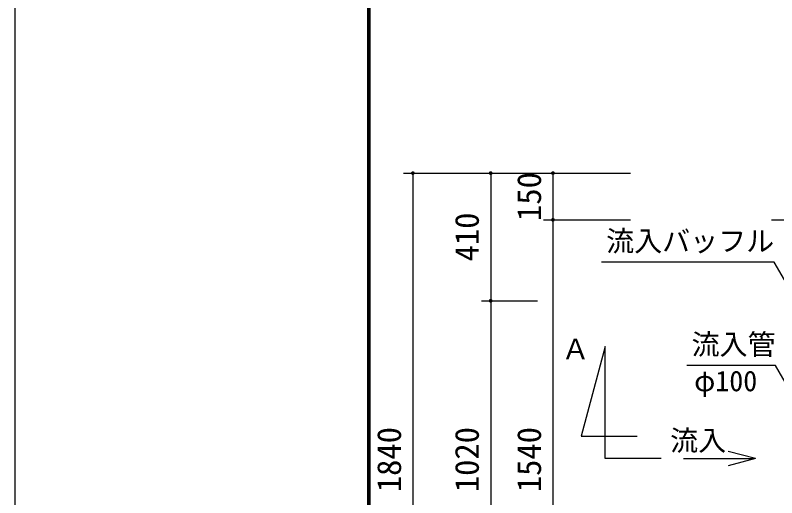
# Model space of a CAD drawing. Units: millimetres, scale not verified. Extents: x -8910 to 8910, y -6308 to 6308.
# Drawn here: x -8910 to -6463, y 966 to 2516 of the extents above; entities that cross this region are included whole.
import ezdxf
from ezdxf.enums import TextEntityAlignment as Align

# ---------------------------------------------------------------- set-up
doc = ezdxf.new("R2010")
doc.units = ezdxf.units.MM
doc.header["$LTSCALE"] = 30
doc.linetypes.add('CHAIN2', pattern=[12, 9, -1, 1, -1])
for name, color, linetype, lineweight in [('0-1_製作', 5, 'Continuous', 25), ('0-5_空気管', 3, 'Continuous', 25), ('0-6_08', 2, 'CHAIN2', 25), ('0-8_寸法', 2, 'Continuous', 25), ('0-B_図面枠', 7, 'Continuous', 25), ('0-C_Axis_waku', 7, 'Continuous', 25)]:
    doc.layers.add(name, color=color, linetype=linetype, lineweight=lineweight)
doc.styles.add('ＭＳ ゴシック', font='')
doc.styles.get('ＭＳ ゴシック').set_extended_font_data('MS Gothic')

msp = doc.modelspace()

# ---------------------------------------------------------------- linework, layer by layer
at = {"layer": '0-1_製作', "color": 2}
for p, q in [((-7662.12, 2009.23), (-7182.12, 2009.23)), ((-7412.12, 2009.23), (-7182.12, 2009.23)), ((-7212.12, 2009.23), (-6932.57, 2009.23)), ((-7212.12, 1859.23), (-6932.57, 1859.23)), ((-7412.12, 1599.23), (-7231.87, 1599.23))]:
    msp.add_line(p, q, dxfattribs=at)
at = {"layer": '0-1_製作'}
for points in [[(-7637.19, 2012.45), (-7638.12, 2009.23), (-7638.11, 2009.61)], [(-7637.19, 2012.45), (-7632.12, 2009.23), (-7638.12, 2009.23)], [(-7632.12, 2009.23), (-7638.07, 2008.48), (-7638.12, 2009.23)], [(-7637.19, 2012.45), (-7638.11, 2009.61), (-7637.55, 2011.79)], [(-7637.55, 2011.79), (-7638.11, 2009.61), (-7638.01, 2010.36)], [(-7632.12, 2009.23), (-7637.93, 2007.74), (-7638.07, 2008.48)], [(-7637.55, 2011.79), (-7638.01, 2010.36), (-7637.83, 2011.09)], [(-7632.12, 2009.23), (-7637.7, 2007.03), (-7637.93, 2007.74)], [(-7632.12, 2009.23), (-7637.38, 2006.34), (-7637.7, 2007.03)], [(-7632.12, 2009.23), (-7636.98, 2005.71), (-7637.38, 2006.34)], [(-7636.74, 2013.06), (-7632.12, 2009.23), (-7637.19, 2012.45)], [(-7632.12, 2009.23), (-7636.49, 2005.13), (-7636.98, 2005.71)], [(-7636.23, 2013.61), (-7632.12, 2009.23), (-7636.74, 2013.06)], [(-7632.12, 2009.23), (-7635.95, 2004.61), (-7636.49, 2005.13)], [(-7635.65, 2014.09), (-7632.12, 2009.23), (-7636.23, 2013.61)], [(-7632.12, 2009.23), (-7635.34, 2004.17), (-7635.95, 2004.61)], [(-7635.01, 2014.49), (-7632.12, 2009.23), (-7635.65, 2014.09)], [(-7632.12, 2009.23), (-7634.68, 2003.8), (-7635.34, 2004.17)], [(-7634.33, 2014.81), (-7632.12, 2009.23), (-7635.01, 2014.49)], [(-7632.12, 2009.23), (-7633.98, 2003.53), (-7634.68, 2003.8)], [(-7633.61, 2015.05), (-7632.12, 2009.23), (-7634.33, 2014.81)], [(-7632.12, 2009.23), (-7633.25, 2003.34), (-7633.98, 2003.53)], [(-7632.87, 2015.19), (-7632.12, 2009.23), (-7633.61, 2015.05)], [(-7632.12, 2003.23), (-7633.25, 2003.34), (-7632.12, 2009.23)], [(-7632.12, 2015.23), (-7632.12, 2009.23), (-7632.87, 2015.19)], [(-7631.74, 2015.22), (-7632.12, 2009.23), (-7632.12, 2015.23)], [(-7631, 2015.13), (-7632.12, 2009.23), (-7631.74, 2015.22)], [(-7630.27, 2014.94), (-7632.12, 2009.23), (-7631, 2015.13)], [(-7630.27, 2014.94), (-7626.12, 2009.23), (-7632.12, 2009.23)], [(-7626.12, 2009.23), (-7632.12, 2003.23), (-7632.12, 2009.23)], [(-7626.12, 2009.23), (-7631.37, 2003.28), (-7632.12, 2003.23)], [(-7626.12, 2009.23), (-7630.63, 2003.42), (-7631.37, 2003.28)], [(-7626.12, 2009.23), (-7629.91, 2003.66), (-7630.63, 2003.42)], [(-7629.57, 2014.66), (-7626.12, 2009.23), (-7630.27, 2014.94)], [(-7626.12, 2009.23), (-7629.23, 2003.98), (-7629.91, 2003.66)], [(-7628.91, 2014.3), (-7626.12, 2009.23), (-7629.57, 2014.66)], [(-7626.12, 2009.23), (-7628.59, 2004.38), (-7629.23, 2003.98)], [(-7628.3, 2013.86), (-7626.12, 2009.23), (-7628.91, 2014.3)], [(-7626.12, 2009.23), (-7628.01, 2004.86), (-7628.59, 2004.38)], [(-7627.75, 2013.34), (-7626.12, 2009.23), (-7628.3, 2013.86)], [(-7626.12, 2009.23), (-7627.5, 2005.41), (-7628.01, 2004.86)], [(-7627.27, 2012.76), (-7626.12, 2009.23), (-7627.75, 2013.34)], [(-7626.12, 2009.23), (-7627.06, 2006.02), (-7627.5, 2005.41)], [(-7626.86, 2012.12), (-7626.12, 2009.23), (-7627.27, 2012.76)], [(-7626.12, 2009.23), (-7626.69, 2006.68), (-7627.06, 2006.02)], [(-7626.54, 2011.44), (-7626.12, 2009.23), (-7626.86, 2012.12)], [(-7626.13, 2008.86), (-7626.69, 2006.68), (-7626.12, 2009.23)], [(-7626.23, 2008.11), (-7626.69, 2006.68), (-7626.13, 2008.86)], [(-7626.23, 2008.11), (-7626.41, 2007.38), (-7626.69, 2006.68)], [(-7626.31, 2010.73), (-7626.12, 2009.23), (-7626.54, 2011.44)], [(-7626.17, 2009.99), (-7626.12, 2009.23), (-7626.31, 2010.73)], [(-7387.19, 2012.45), (-7388.12, 2009.23), (-7388.11, 2009.61)], [(-7387.19, 2012.45), (-7382.12, 2009.23), (-7388.12, 2009.23)], [(-7382.12, 2009.23), (-7388.07, 2008.48), (-7388.12, 2009.23)], [(-7387.19, 2012.45), (-7388.11, 2009.61), (-7387.55, 2011.79)], [(-7387.55, 2011.79), (-7388.11, 2009.61), (-7388.01, 2010.36)], [(-7382.12, 2009.23), (-7387.93, 2007.74), (-7388.07, 2008.48)], [(-7387.55, 2011.79), (-7388.01, 2010.36), (-7387.83, 2011.09)], [(-7382.12, 2009.23), (-7387.7, 2007.03), (-7387.93, 2007.74)], [(-7382.12, 2009.23), (-7387.38, 2006.34), (-7387.7, 2007.03)], [(-7382.12, 2009.23), (-7386.98, 2005.71), (-7387.38, 2006.34)], [(-7386.74, 2013.06), (-7382.12, 2009.23), (-7387.19, 2012.45)], [(-7382.12, 2009.23), (-7386.49, 2005.13), (-7386.98, 2005.71)], [(-7386.23, 2013.61), (-7382.12, 2009.23), (-7386.74, 2013.06)], [(-7382.12, 2009.23), (-7385.95, 2004.61), (-7386.49, 2005.13)], [(-7385.65, 2014.09), (-7382.12, 2009.23), (-7386.23, 2013.61)], [(-7382.12, 2009.23), (-7385.34, 2004.17), (-7385.95, 2004.61)], [(-7385.01, 2014.49), (-7382.12, 2009.23), (-7385.65, 2014.09)], [(-7382.12, 2009.23), (-7384.68, 2003.8), (-7385.34, 2004.17)], [(-7384.33, 2014.81), (-7382.12, 2009.23), (-7385.01, 2014.49)], [(-7382.12, 2009.23), (-7383.98, 2003.53), (-7384.68, 2003.8)], [(-7383.61, 2015.05), (-7382.12, 2009.23), (-7384.33, 2014.81)], [(-7382.12, 2009.23), (-7383.25, 2003.34), (-7383.98, 2003.53)], [(-7382.87, 2015.19), (-7382.12, 2009.23), (-7383.61, 2015.05)], [(-7382.12, 2003.23), (-7383.25, 2003.34), (-7382.12, 2009.23)], [(-7382.12, 2015.23), (-7382.12, 2009.23), (-7382.87, 2015.19)], [(-7381.74, 2015.22), (-7382.12, 2009.23), (-7382.12, 2015.23)], [(-7381, 2015.13), (-7382.12, 2009.23), (-7381.74, 2015.22)], [(-7380.27, 2014.94), (-7382.12, 2009.23), (-7381, 2015.13)], [(-7380.27, 2014.94), (-7376.12, 2009.23), (-7382.12, 2009.23)], [(-7376.12, 2009.23), (-7382.12, 2003.23), (-7382.12, 2009.23)], [(-7376.12, 2009.23), (-7381.37, 2003.28), (-7382.12, 2003.23)], [(-7376.12, 2009.23), (-7380.63, 2003.42), (-7381.37, 2003.28)], [(-7376.12, 2009.23), (-7379.91, 2003.66), (-7380.63, 2003.42)], [(-7379.57, 2014.66), (-7376.12, 2009.23), (-7380.27, 2014.94)], [(-7376.12, 2009.23), (-7379.23, 2003.98), (-7379.91, 2003.66)], [(-7378.91, 2014.3), (-7376.12, 2009.23), (-7379.57, 2014.66)], [(-7376.12, 2009.23), (-7378.59, 2004.38), (-7379.23, 2003.98)], [(-7378.3, 2013.86), (-7376.12, 2009.23), (-7378.91, 2014.3)], [(-7376.12, 2009.23), (-7378.01, 2004.86), (-7378.59, 2004.38)], [(-7377.75, 2013.34), (-7376.12, 2009.23), (-7378.3, 2013.86)], [(-7376.12, 2009.23), (-7377.5, 2005.41), (-7378.01, 2004.86)], [(-7377.27, 2012.76), (-7376.12, 2009.23), (-7377.75, 2013.34)], [(-7376.12, 2009.23), (-7377.06, 2006.02), (-7377.5, 2005.41)], [(-7376.86, 2012.12), (-7376.12, 2009.23), (-7377.27, 2012.76)], [(-7376.12, 2009.23), (-7376.69, 2006.68), (-7377.06, 2006.02)], [(-7376.54, 2011.44), (-7376.12, 2009.23), (-7376.86, 2012.12)], [(-7376.13, 2008.86), (-7376.69, 2006.68), (-7376.12, 2009.23)], [(-7376.23, 2008.11), (-7376.69, 2006.68), (-7376.13, 2008.86)], [(-7376.23, 2008.11), (-7376.41, 2007.38), (-7376.69, 2006.68)], [(-7376.31, 2010.73), (-7376.12, 2009.23), (-7376.54, 2011.44)], [(-7376.17, 2009.99), (-7376.12, 2009.23), (-7376.31, 2010.73)], [(-7187.19, 2012.45), (-7188.12, 2009.23), (-7188.11, 2009.61)], [(-7187.19, 2012.45), (-7182.12, 2009.23), (-7188.12, 2009.23)], [(-7182.12, 2009.23), (-7188.07, 2008.48), (-7188.12, 2009.23)], [(-7187.19, 2012.45), (-7188.11, 2009.61), (-7187.55, 2011.79)], [(-7187.55, 2011.79), (-7188.11, 2009.61), (-7188.01, 2010.36)], [(-7182.12, 2009.23), (-7187.93, 2007.74), (-7188.07, 2008.48)], [(-7187.55, 2011.79), (-7188.01, 2010.36), (-7187.83, 2011.09)], [(-7182.12, 2009.23), (-7187.7, 2007.03), (-7187.93, 2007.74)], [(-7182.12, 2009.23), (-7187.38, 2006.34), (-7187.7, 2007.03)], [(-7182.12, 2009.23), (-7186.98, 2005.71), (-7187.38, 2006.34)], [(-7186.74, 2013.06), (-7182.12, 2009.23), (-7187.19, 2012.45)], [(-7182.12, 2009.23), (-7186.49, 2005.13), (-7186.98, 2005.71)], [(-7186.23, 2013.61), (-7182.12, 2009.23), (-7186.74, 2013.06)], [(-7182.12, 2009.23), (-7185.95, 2004.61), (-7186.49, 2005.13)], [(-7185.65, 2014.09), (-7182.12, 2009.23), (-7186.23, 2013.61)], [(-7182.12, 2009.23), (-7185.34, 2004.17), (-7185.95, 2004.61)], [(-7185.01, 2014.49), (-7182.12, 2009.23), (-7185.65, 2014.09)], [(-7182.12, 2009.23), (-7184.68, 2003.8), (-7185.34, 2004.17)], [(-7184.33, 2014.81), (-7182.12, 2009.23), (-7185.01, 2014.49)], [(-7182.12, 2009.23), (-7183.98, 2003.53), (-7184.68, 2003.8)], [(-7183.61, 2015.05), (-7182.12, 2009.23), (-7184.33, 2014.81)], [(-7182.12, 2009.23), (-7183.25, 2003.34), (-7183.98, 2003.53)], [(-7182.87, 2015.19), (-7182.12, 2009.23), (-7183.61, 2015.05)], [(-7182.12, 2003.23), (-7183.25, 2003.34), (-7182.12, 2009.23)], [(-7182.12, 2015.23), (-7182.12, 2009.23), (-7182.87, 2015.19)], [(-7181.74, 2015.22), (-7182.12, 2009.23), (-7182.12, 2015.23)], [(-7181, 2015.13), (-7182.12, 2009.23), (-7181.74, 2015.22)], [(-7180.27, 2014.94), (-7182.12, 2009.23), (-7181, 2015.13)], [(-7180.27, 2014.94), (-7176.12, 2009.23), (-7182.12, 2009.23)], [(-7176.12, 2009.23), (-7182.12, 2003.23), (-7182.12, 2009.23)], [(-7176.12, 2009.23), (-7181.37, 2003.28), (-7182.12, 2003.23)], [(-7176.12, 2009.23), (-7180.63, 2003.42), (-7181.37, 2003.28)], [(-7176.12, 2009.23), (-7179.91, 2003.66), (-7180.63, 2003.42)], [(-7179.57, 2014.66), (-7176.12, 2009.23), (-7180.27, 2014.94)], [(-7176.12, 2009.23), (-7179.23, 2003.98), (-7179.91, 2003.66)], [(-7178.91, 2014.3), (-7176.12, 2009.23), (-7179.57, 2014.66)], [(-7176.12, 2009.23), (-7178.59, 2004.38), (-7179.23, 2003.98)], [(-7178.3, 2013.86), (-7176.12, 2009.23), (-7178.91, 2014.3)], [(-7176.12, 2009.23), (-7178.01, 2004.86), (-7178.59, 2004.38)], [(-7177.75, 2013.34), (-7176.12, 2009.23), (-7178.3, 2013.86)], [(-7176.12, 2009.23), (-7177.5, 2005.41), (-7178.01, 2004.86)], [(-7177.27, 2012.76), (-7176.12, 2009.23), (-7177.75, 2013.34)], [(-7176.12, 2009.23), (-7177.06, 2006.02), (-7177.5, 2005.41)], [(-7176.86, 2012.12), (-7176.12, 2009.23), (-7177.27, 2012.76)], [(-7176.12, 2009.23), (-7176.69, 2006.68), (-7177.06, 2006.02)], [(-7176.54, 2011.44), (-7176.12, 2009.23), (-7176.86, 2012.12)], [(-7176.13, 2008.86), (-7176.69, 2006.68), (-7176.12, 2009.23)], [(-7176.23, 2008.11), (-7176.69, 2006.68), (-7176.13, 2008.86)], [(-7176.23, 2008.11), (-7176.41, 2007.38), (-7176.69, 2006.68)], [(-7176.31, 2010.73), (-7176.12, 2009.23), (-7176.54, 2011.44)], [(-7176.17, 2009.99), (-7176.12, 2009.23), (-7176.31, 2010.73)], [(-7632.12, 2003.23), (-7632.5, 2003.25), (-7633.25, 2003.34)], [(-7382.12, 2003.23), (-7382.5, 2003.25), (-7383.25, 2003.34)], [(-7182.12, 2003.23), (-7182.5, 2003.25), (-7183.25, 2003.34)], [(-7187.19, 1862.45), (-7188.12, 1859.23), (-7188.11, 1859.61)], [(-7187.19, 1862.45), (-7182.12, 1859.23), (-7188.12, 1859.23)], [(-7187.19, 1862.45), (-7188.11, 1859.61), (-7187.55, 1861.79)], [(-7187.55, 1861.79), (-7188.11, 1859.61), (-7188.01, 1860.36)], [(-7187.55, 1861.79), (-7188.01, 1860.36), (-7187.83, 1861.09)], [(-7186.74, 1863.06), (-7182.12, 1859.23), (-7187.19, 1862.45)], [(-7186.23, 1863.61), (-7182.12, 1859.23), (-7186.74, 1863.06)], [(-7185.65, 1864.09), (-7182.12, 1859.23), (-7186.23, 1863.61)], [(-7185.01, 1864.49), (-7182.12, 1859.23), (-7185.65, 1864.09)], [(-7184.33, 1864.81), (-7182.12, 1859.23), (-7185.01, 1864.49)], [(-7183.61, 1865.05), (-7182.12, 1859.23), (-7184.33, 1864.81)], [(-7182.87, 1865.19), (-7182.12, 1859.23), (-7183.61, 1865.05)], [(-7182.12, 1865.23), (-7182.12, 1859.23), (-7182.87, 1865.19)], [(-7181.74, 1865.22), (-7182.12, 1859.23), (-7182.12, 1865.23)], [(-7181, 1865.13), (-7182.12, 1859.23), (-7181.74, 1865.22)], [(-7180.27, 1864.94), (-7182.12, 1859.23), (-7181, 1865.13)], [(-7180.27, 1864.94), (-7176.12, 1859.23), (-7182.12, 1859.23)], [(-7179.57, 1864.66), (-7176.12, 1859.23), (-7180.27, 1864.94)], [(-7178.91, 1864.3), (-7176.12, 1859.23), (-7179.57, 1864.66)], [(-7178.3, 1863.86), (-7176.12, 1859.23), (-7178.91, 1864.3)], [(-7177.75, 1863.34), (-7176.12, 1859.23), (-7178.3, 1863.86)], [(-7177.27, 1862.76), (-7176.12, 1859.23), (-7177.75, 1863.34)], [(-7176.86, 1862.12), (-7176.12, 1859.23), (-7177.27, 1862.76)], [(-7176.54, 1861.44), (-7176.12, 1859.23), (-7176.86, 1862.12)], [(-7176.31, 1860.73), (-7176.12, 1859.23), (-7176.54, 1861.44)], [(-7176.17, 1859.99), (-7176.12, 1859.23), (-7176.31, 1860.73)], [(-7182.12, 1859.23), (-7188.07, 1858.48), (-7188.12, 1859.23)], [(-7182.12, 1859.23), (-7187.93, 1857.74), (-7188.07, 1858.48)], [(-7182.12, 1859.23), (-7187.7, 1857.02), (-7187.93, 1857.74)], [(-7182.12, 1859.23), (-7187.38, 1856.34), (-7187.7, 1857.02)], [(-7182.12, 1859.23), (-7186.98, 1855.71), (-7187.38, 1856.34)], [(-7182.12, 1859.23), (-7186.49, 1855.13), (-7186.98, 1855.71)], [(-7182.12, 1859.23), (-7185.95, 1854.61), (-7186.49, 1855.13)], [(-7182.12, 1859.23), (-7185.34, 1854.17), (-7185.95, 1854.61)], [(-7182.12, 1859.23), (-7184.68, 1853.8), (-7185.34, 1854.17)], [(-7182.12, 1859.23), (-7183.98, 1853.53), (-7184.68, 1853.8)], [(-7182.12, 1859.23), (-7183.25, 1853.34), (-7183.98, 1853.53)], [(-7182.12, 1853.23), (-7183.25, 1853.34), (-7182.12, 1859.23)], [(-7182.12, 1853.23), (-7182.5, 1853.25), (-7183.25, 1853.34)], [(-7176.12, 1859.23), (-7182.12, 1853.23), (-7182.12, 1859.23)], [(-7176.12, 1859.23), (-7181.37, 1853.28), (-7182.12, 1853.23)], [(-7176.12, 1859.23), (-7180.63, 1853.42), (-7181.37, 1853.28)], [(-7176.12, 1859.23), (-7179.91, 1853.65), (-7180.63, 1853.42)], [(-7176.12, 1859.23), (-7179.23, 1853.98), (-7179.91, 1853.65)], [(-7176.12, 1859.23), (-7178.59, 1854.38), (-7179.23, 1853.98)], [(-7176.12, 1859.23), (-7178.01, 1854.86), (-7178.59, 1854.38)], [(-7176.12, 1859.23), (-7177.5, 1855.41), (-7178.01, 1854.86)], [(-7176.12, 1859.23), (-7177.06, 1856.02), (-7177.5, 1855.41)], [(-7176.12, 1859.23), (-7176.69, 1856.68), (-7177.06, 1856.02)], [(-7176.13, 1858.86), (-7176.69, 1856.68), (-7176.12, 1859.23)], [(-7176.23, 1858.11), (-7176.69, 1856.68), (-7176.13, 1858.86)], [(-7176.23, 1858.11), (-7176.41, 1857.38), (-7176.69, 1856.68)], [(-7387.55, 1601.79), (-7388.12, 1599.23), (-7388.11, 1599.61)], [(-7387.55, 1601.79), (-7382.12, 1599.23), (-7388.12, 1599.23)], [(-7382.12, 1599.23), (-7388.07, 1598.48), (-7388.12, 1599.23)], [(-7387.55, 1601.79), (-7388.11, 1599.61), (-7387.83, 1601.09)], [(-7387.83, 1601.09), (-7388.11, 1599.61), (-7388.01, 1600.36)], [(-7382.12, 1599.23), (-7387.93, 1597.74), (-7388.07, 1598.48)], [(-7382.12, 1599.23), (-7387.7, 1597.02), (-7387.93, 1597.74)], [(-7382.12, 1599.23), (-7387.38, 1596.34), (-7387.7, 1597.02)], [(-7387.19, 1602.45), (-7382.12, 1599.23), (-7387.55, 1601.79)], [(-7382.12, 1599.23), (-7386.98, 1595.71), (-7387.38, 1596.34)], [(-7386.74, 1603.06), (-7382.12, 1599.23), (-7387.19, 1602.45)], [(-7382.12, 1599.23), (-7386.49, 1595.13), (-7386.98, 1595.71)], [(-7386.23, 1603.61), (-7382.12, 1599.23), (-7386.74, 1603.06)], [(-7382.12, 1599.23), (-7385.95, 1594.61), (-7386.49, 1595.13)], [(-7385.65, 1604.09), (-7382.12, 1599.23), (-7386.23, 1603.61)], [(-7382.12, 1599.23), (-7385.34, 1594.17), (-7385.95, 1594.61)], [(-7385.01, 1604.49), (-7382.12, 1599.23), (-7385.65, 1604.09)], [(-7382.12, 1599.23), (-7384.68, 1593.8), (-7385.34, 1594.17)], [(-7384.33, 1604.81), (-7382.12, 1599.23), (-7385.01, 1604.49)], [(-7382.12, 1599.23), (-7383.98, 1593.53), (-7384.68, 1593.8)], [(-7383.61, 1605.04), (-7382.12, 1599.23), (-7384.33, 1604.81)], [(-7382.12, 1599.23), (-7383.25, 1593.34), (-7383.98, 1593.53)], [(-7382.87, 1605.19), (-7382.12, 1599.23), (-7383.61, 1605.04)], [(-7382.12, 1593.23), (-7383.25, 1593.34), (-7382.12, 1599.23)], [(-7382.12, 1593.23), (-7382.5, 1593.24), (-7383.25, 1593.34)], [(-7382.12, 1605.23), (-7382.12, 1599.23), (-7382.87, 1605.19)], [(-7381.74, 1605.22), (-7382.12, 1599.23), (-7382.12, 1605.23)], [(-7381, 1605.13), (-7382.12, 1599.23), (-7381.74, 1605.22)], [(-7380.27, 1604.94), (-7382.12, 1599.23), (-7381, 1605.13)], [(-7380.27, 1604.94), (-7376.12, 1599.23), (-7382.12, 1599.23)], [(-7376.12, 1599.23), (-7382.12, 1593.23), (-7382.12, 1599.23)], [(-7376.12, 1599.23), (-7381.37, 1593.28), (-7382.12, 1593.23)], [(-7376.12, 1599.23), (-7380.63, 1593.42), (-7381.37, 1593.28)], [(-7376.12, 1599.23), (-7379.91, 1593.65), (-7380.63, 1593.42)], [(-7379.57, 1604.66), (-7376.12, 1599.23), (-7380.27, 1604.94)], [(-7376.12, 1599.23), (-7379.23, 1593.98), (-7379.91, 1593.65)], [(-7378.91, 1604.3), (-7376.12, 1599.23), (-7379.57, 1604.66)], [(-7376.12, 1599.23), (-7378.59, 1594.38), (-7379.23, 1593.98)], [(-7378.3, 1603.86), (-7376.12, 1599.23), (-7378.91, 1604.3)], [(-7376.12, 1599.23), (-7378.01, 1594.86), (-7378.59, 1594.38)], [(-7377.75, 1603.34), (-7376.12, 1599.23), (-7378.3, 1603.86)], [(-7376.12, 1599.23), (-7377.5, 1595.41), (-7378.01, 1594.86)], [(-7377.27, 1602.76), (-7376.12, 1599.23), (-7377.75, 1603.34)], [(-7376.12, 1599.23), (-7377.06, 1596.02), (-7377.5, 1595.41)], [(-7376.86, 1602.12), (-7376.12, 1599.23), (-7377.27, 1602.76)], [(-7376.12, 1599.23), (-7376.69, 1596.68), (-7377.06, 1596.02)], [(-7376.54, 1601.44), (-7376.12, 1599.23), (-7376.86, 1602.12)], [(-7376.12, 1599.23), (-7376.41, 1597.38), (-7376.69, 1596.68)], [(-7376.31, 1600.73), (-7376.12, 1599.23), (-7376.54, 1601.44)], [(-7376.13, 1598.86), (-7376.41, 1597.38), (-7376.12, 1599.23)], [(-7376.23, 1598.11), (-7376.41, 1597.38), (-7376.13, 1598.86)], [(-7376.17, 1599.99), (-7376.12, 1599.23), (-7376.31, 1600.73)]]:
    msp.add_solid(points, dxfattribs=at)
at = {"layer": '0-5_空気管', "color": 2}
for p, q in [((-7632.12, 2009.23), (-7632.12, 169.23)), ((-7182.12, 2009.23), (-7182.12, 1859.23)), ((-7182.12, 1859.23), (-7182.12, 319.23))]:
    msp.add_line(p, q, dxfattribs=at)
at = {"layer": '0-5_空気管'}
for p, q in [((-6470.89, 1723.24), (-7026.07, 1723.24)), ((-6172.01, 1205.58), (-6470.89, 1723.24))]:
    msp.add_line(p, q, dxfattribs=at)
at = {"layer": '0-5_空気管', "color": 4}
for p, q in [((-6531.58, 1092.14), (-6618.51, 1115.44)), ((-6762.77, 1092.14), (-6537.82, 1092.14)), ((-6531.58, 1092.14), (-6618.51, 1068.85))]:
    msp.add_line(p, q, dxfattribs=at)
at = {"layer": '0-5_空気管'}
for points in [[(-6834.09, 1092.14), (-7014.09, 1092.14), (-7014.09, 1452.14), (-7091.26, 1164.14), (-6911.26, 1164.14)], [(-6307.62, 1116.12), (-6466.53, 1391.36), (-6751.53, 1391.36)]]:
    msp.add_lwpolyline(points, dxfattribs=at)
at = {"layer": '0-6_08'}
msp.add_line((-6479.24, 1859.23), (-6079.24, 1859.23), dxfattribs=at)
at = {"layer": '0-8_寸法'}
for p, q in [((-7382.12, 2009.23), (-7382.12, 1599.23)), ((-7382.12, 1599.23), (-7382.12, 579.23))]:
    msp.add_line(p, q, dxfattribs=at)
at = {"layer": '0-B_図面枠'}
msp.add_lwpolyline([(-8910, -6307.5), (-8910, 6307.5), (8910, 6307.5), (8910, -6307.5)], close=True, dxfattribs=at)
at = {"layer": '0-C_Axis_waku'}
for p, q in [((-7778.4, 5769.9), (-7778.4, -5814.9)), ((-7777.8, 5769.3), (-7777.8, -5814.3)), ((-7777.2, 5768.7), (-7777.2, -5813.7)), ((-7776.6, 5768.1), (-7776.6, -5813.1)), ((-7776, 5767.5), (-7776, -5812.5)), ((-7775.4, 5766.9), (-7775.4, -5811.9)), ((-7774.8, 5766.3), (-7774.8, -5811.3)), ((-7774.2, 5765.7), (-7774.2, -5810.7)), ((-7773.6, 5765.1), (-7773.6, -5810.1)), ((-7773, 5764.5), (-7773, -5809.5)), ((-7772.4, 5763.9), (-7772.4, -5808.9)), ((-7771.8, 5763.3), (-7771.8, -5808.3)), ((-7771.2, 5762.7), (-7771.2, -5807.7)), ((-7770.6, 5762.1), (-7770.6, -5807.1)), ((-7770, 5761.5), (-7770, -5806.5))]:
    msp.add_line(p, q, dxfattribs=at)

# ---------------------------------------------------------------- texts
at = {"layer": '0-1_製作', "color": 4, "style": 'ＭＳ ゴシック'}
for s, p in [('150', (-7197.12, 1855.48)), ('1840', (-7647.12, 984.23)), ('1540', (-7197.12, 984.23))]:
    msp.add_text(s, height=76.98, rotation=90, dxfattribs=at).set_placement(p, align=Align.BOTTOM_LEFT)
at = {"layer": '0-5_空気管', "color": 4, "style": 'ＭＳ ゴシック'}
for s, p in [('流入バッフル', (-7011.07, 1738.24)), ('流入管', (-6736.53, 1406.36)), ('Ａ', (-7154.41, 1391.69)), ('φ100', (-6728.39, 1288.72)), ('流入', (-6805.4, 1097.79))]:
    msp.add_text(s, height=65.98, dxfattribs=at).set_placement(p, align=Align.BOTTOM_LEFT)
at = {"layer": '0-8_寸法', "color": 4, "style": 'ＭＳ ゴシック'}
for s, p in [('410', (-7397.12, 1725.48)), ('1020', (-7397.12, 984.23))]:
    msp.add_text(s, height=76.98, rotation=90, dxfattribs=at).set_placement(p, align=Align.BOTTOM_LEFT)

doc.saveas('drawing.dxf')
